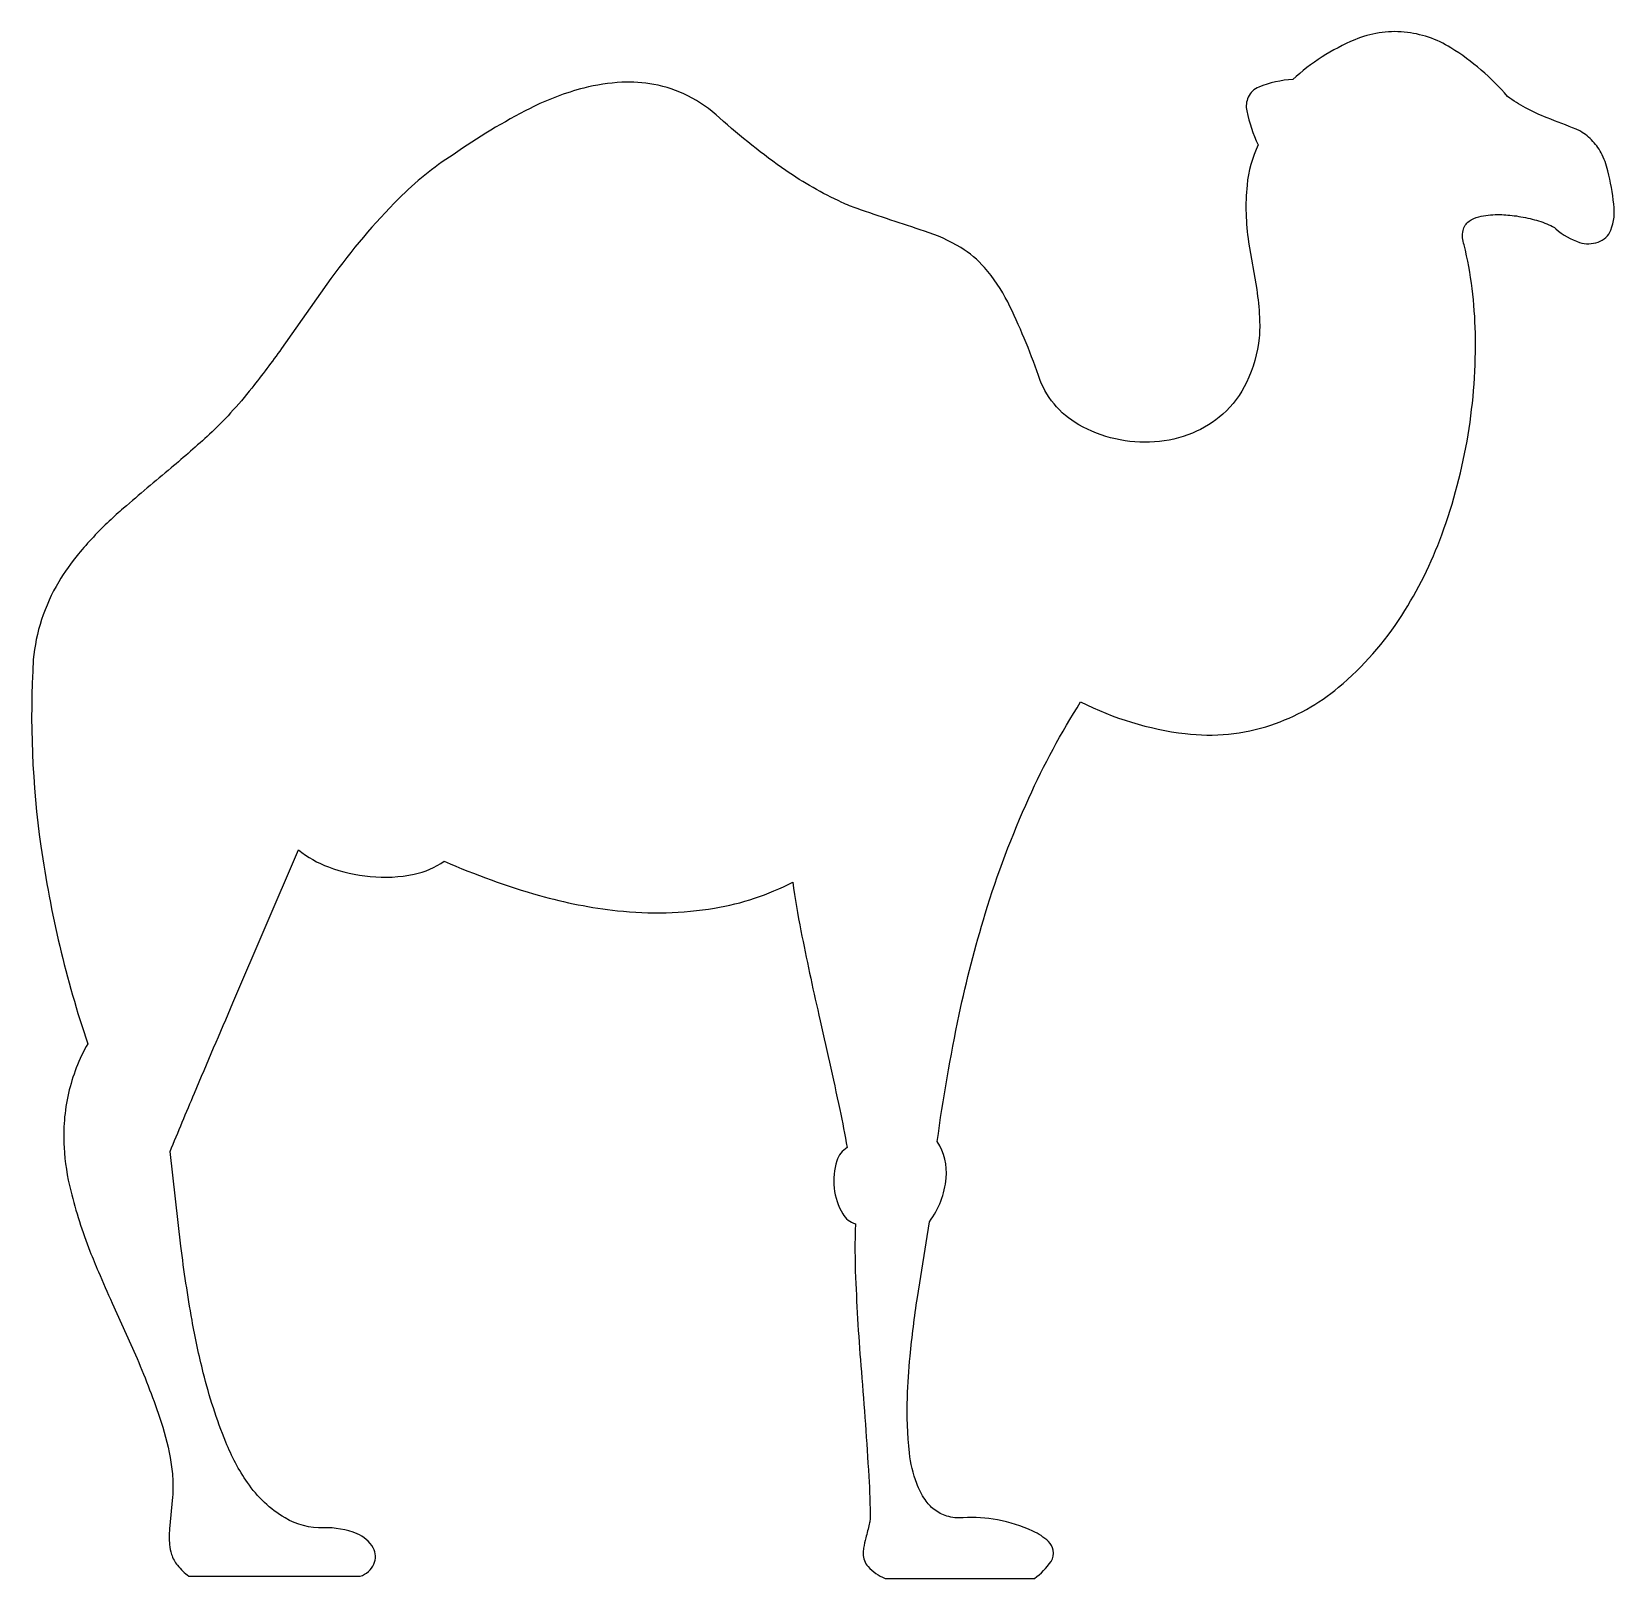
# Model space of a CAD drawing. Header units: metres. Extents: x 79.3 to 94.5, y 146.3 to 161.2.
import ezdxf

# ---------------------------------------------------------------- set-up
doc = ezdxf.new("R2010")
doc.units = ezdxf.units.M

msp = doc.modelspace()

# ---------------------------------------------------------------- linework, layer by layer
at = {"color": 7}
for points in [[(93.511422, 160.58239, 0.076108), (92.964866, 161.051304, 0.116232), (92.514687, 161.203361, 0.124527), (92.036184, 161.129345, 0.084253), (91.438426, 160.746745)], [(85.908669, 160.37562, 0.067324), (85.602914, 160.587362, 0.072199), (85.274277, 160.698863, 0.058984), (84.965106, 160.719025, 0.049313), (84.599129, 160.663242, 0.055401), (84.080036, 160.467562, 0.035386), (83.337305, 160.020401)], [(91.438426, 160.746745, 0.07862), (91.110972, 160.673293, 0.193392), (91.008981, 160.576425, 0.159684), (90.993865, 160.442493, 0.061086), (91.104413, 160.115833)], [(94.534665, 159.543241, 0.03466), (94.47902, 159.863965, 0.060474), (94.412807, 160.038874, 0.075823), (94.321488, 160.163063, 0.074939), (94.196014, 160.255668, 0.027102), (94.173963, 160.265834, 0.002177), (93.892736, 160.376035, -0.031742), (93.683828, 160.472495, -0.035734), (93.511422, 160.58239)], [(88.983701, 157.889085, 0.033544), (88.687815, 158.599192, 0.064819), (88.465204, 158.93072, 0.07598), (88.235438, 159.123601, 0.059123), (87.88557, 159.283454, -0.005833), (87.236635, 159.500039, -0.024625), (87.086244, 159.560637, -0.043307), (86.547499, 159.86827, -0.032908), (85.908669, 160.37562)], [(91.104413, 160.115833, 0.085904), (90.9971, 159.726929, 0.06283), (91.012295, 159.177418), (91.090248, 158.720139, -0.023638), (91.11722, 158.452547, -0.03218), (91.115017, 158.254908)], [(83.337305, 160.020401, 0.056421), (82.813549, 159.597639, 0.037453), (82.158322, 158.826175), (81.68141, 158.150529, -0.012076), (81.394675, 157.768959, -0.018263), (81.190084, 157.528564)], [(93.092581, 159.150909, -0.140656), (93.081701, 159.290164, -0.188161), (93.13922, 159.379217, -0.100072), (93.233512, 159.42199, -0.056656), (93.414001, 159.442507, -0.032672), (93.574201, 159.432028, -0.029394), (93.749422, 159.398436, -0.035306), (93.910574, 159.345253, -0.076496), (93.977978, 159.304661)], [(93.977978, 159.304661, 0.108505), (94.206318, 159.174295, 0.161396), (94.385553, 159.177418, 0.214787), (94.507058, 159.293042, 0.139469), (94.534665, 159.543241)], [(89.391938, 154.739828, 0.086899), (90.400512, 154.434392, 0.110738), (91.227183, 154.517236, 0.094461), (91.880307, 154.881556, 0.076194), (92.490829, 155.575521, 0.054526), (92.876054, 156.352107, 0.047257), (93.13019, 157.31873, 0.045825), (93.199994, 158.299367, 0.052525), (93.092581, 159.150909)], [(91.115017, 158.254908, -0.084599), (90.992551, 157.823141, -0.099287), (90.762614, 157.516304, -0.086097), (90.470833, 157.334185, -0.078744), (90.105028, 157.248895, -0.148748), (89.373055, 157.415219, -0.184154), (88.983701, 157.889085)], [(81.190084, 157.528564, -0.021693), (80.986017, 157.322774, -0.012791), (80.616829, 156.998552, 0.003705), (80.156776, 156.609107, 0.0121), (80.019716, 156.485439, 0.029738), (79.722105, 156.167928, 0.039296), (79.531952, 155.898764, 0.055252), (79.366618, 155.534523, 0.05601), (79.286745, 155.148065)], [(79.286745, 155.148065, 0.050029), (79.360061, 153.348623, 0.045968), (79.811621, 151.44212)], [(88.008174, 150.498404, -0.018203), (88.219983, 151.722826, -0.022493), (88.471417, 152.696654, -0.031422), (88.892176, 153.812887, -0.035604), (89.391938, 154.739828)], [(80.606888, 150.402972, -0.002038), (80.842112, 150.965948, -0.001315), (81.21261, 151.836232), (81.845031, 153.312565)], [(81.845031, 153.312565, 0.080863), (82.13514, 153.147504, 0.065189), (82.537753, 153.055052, 0.074818), (82.96109, 153.077864, 0.100558), (83.252477, 153.202312)], [(83.252477, 153.202312, 0.033321), (84.170317, 152.873039, 0.042384), (84.9232, 152.725814, 0.067518), (85.859591, 152.750576, 0.079731), (86.613805, 153.000844)], [(86.613805, 153.000844, 0.013559), (86.693012, 152.531814, 0.007755), (86.866303, 151.718476, -0.003877), (87.06796, 150.806752, -0.009694), (87.138682, 150.440084)], [(79.811621, 151.44212, 0.07272), (79.626505, 150.964367, 0.071043), (79.58323, 150.441824, 0.046429), (79.647571, 150.021827, 0.032263), (79.833491, 149.440036, 0.007538), (79.914441, 149.242478, 0.004871), (80.04725, 148.93998), (80.271634, 148.44123, -0.021471), (80.505158, 147.837435, -0.034717), (80.606888, 147.44988)], [(87.138682, 150.440084, 0.177245), (87.039547, 150.312706, 0.106145), (87.013427, 150.04974, 0.105678), (87.096897, 149.800428, 0.182588), (87.218208, 149.703137)], [(87.933949, 149.724344, 0.134831), (88.094057, 150.145052, 0.168585), (88.008174, 150.498404)], [(82.086085, 146.771252, -0.143669), (81.715986, 146.866056, -0.109351), (81.353197, 147.206744, -0.054242), (81.144081, 147.598237, -0.034179), (80.926983, 148.267017, -0.017502), (80.818265, 148.775706, -0.012647), (80.710522, 149.487338), (80.606888, 150.402972)], [(87.218208, 149.703137, 0.018434), (87.220039, 149.186359, 0.010453), (87.275865, 148.276958, -0.005586), (87.347733, 147.267075, -0.01358), (87.361356, 146.850779)], [(88.257357, 146.866684, -0.085335), (88.101996, 146.884133, -0.096849), (87.979252, 146.947288, -0.078144), (87.890853, 147.04284, -0.058012), (87.810931, 147.198377, -0.062484), (87.740509, 147.493858, -0.035341), (87.719889, 148.029099, -0.016997), (87.746177, 148.425988, -0.01183), (87.81673, 148.993029), (87.933949, 149.724344)], [(80.606888, 147.44988, -0.032587), (80.63009, 147.268023, -0.029663), (80.630581, 147.066661), (80.601586, 146.761974, 0.038961), (80.601243, 146.608667, 0.0626), (80.620308, 146.514944, 0.086482), (80.67769, 146.409471, 0.06834), (80.787149, 146.304695)], [(82.441304, 146.304695, 0.213909), (82.572856, 146.420364, 0.240633), (82.565896, 146.577737, 0.169329), (82.410825, 146.713426, 0.103942), (82.086085, 146.771252)], [(87.361356, 146.850779, -0.016123), (87.352577, 146.807654, -0.005187), (87.319605, 146.674909, 0.021758), (87.298215, 146.574712, 0.041727), (87.293759, 146.521406, 0.183238), (87.340816, 146.397312, 0.119705), (87.504504, 146.283488)], [(88.946589, 146.283488, 0.09112), (89.105912, 146.447625, 0.197368), (89.127429, 146.554293, 0.157528), (89.081074, 146.638511, 0.081717), (88.930021, 146.740104, 0.060825), (88.59023, 146.848013, 0.065077), (88.257357, 146.866684)]]:
    msp.add_lwpolyline(points, format="xyb", dxfattribs=at)
for points in [[(80.787149, 146.304695), (82.441304, 146.304695)], [(87.504504, 146.283488), (88.946589, 146.283488)]]:
    msp.add_lwpolyline(points, dxfattribs=at)

doc.saveas('drawing.dxf')
